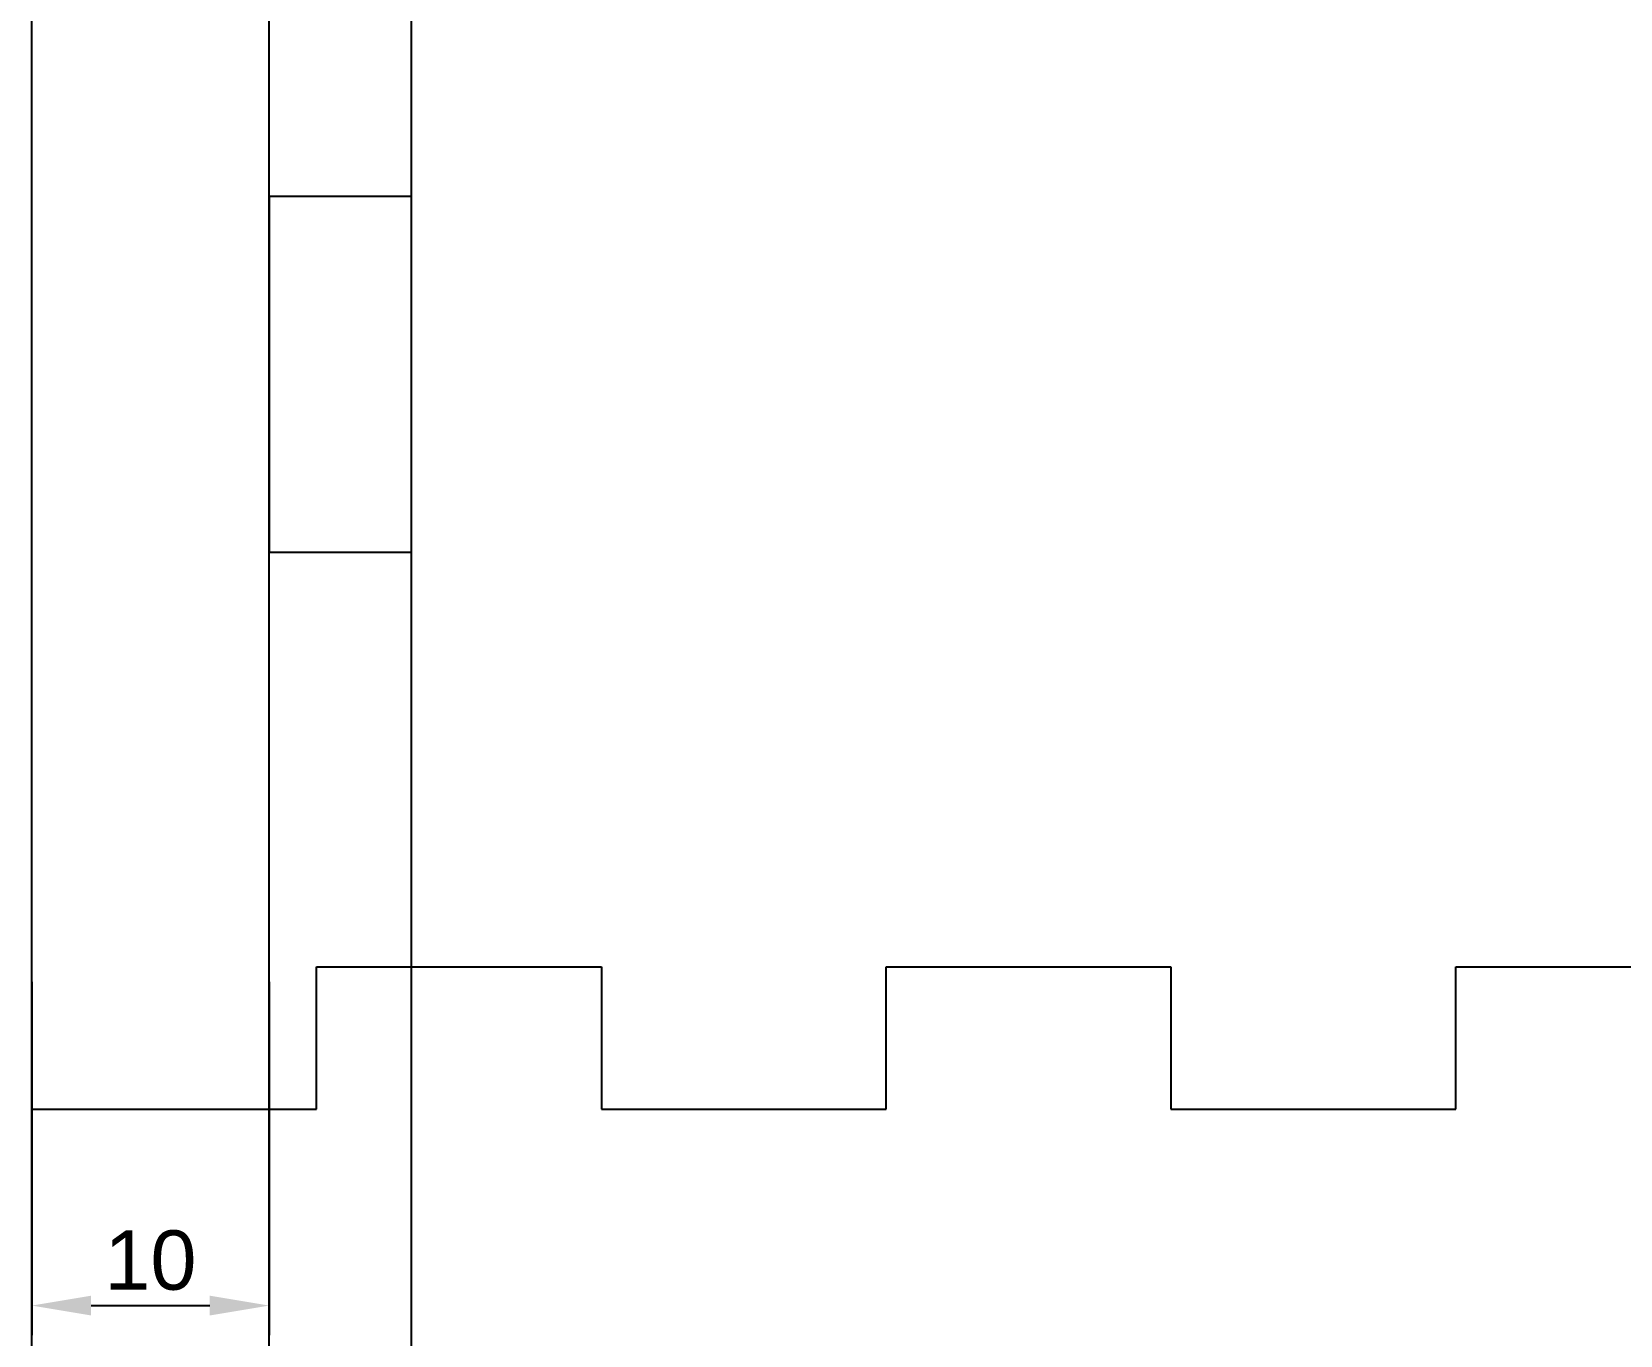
# Model space of a CAD drawing. Header units: millimetres. Extents: x -118 to 1034, y -150 to 646.
# Drawn here: x 435.5 to 502.4, y 219.8 to 274.8 of the extents above; entities that cross this region are included whole.
import ezdxf

# ---------------------------------------------------------------- set-up
doc = ezdxf.new("R2010")
doc.units = ezdxf.units.MM
doc.layers.add('Holes', color=1, linetype='Continuous', plot=False)
doc.layers.add('TabGuides', color=3, linetype='Continuous')
doc.styles.get("Standard").update_dxf_attribs({"font": 'arial.ttf'})
doc.dimstyles.new('ISO-25', dxfattribs={"dimtxt": 2.5, "dimasz": 2.5, "dimexe": 1.25, "dimexo": 0.625, "dimtad": 1, "dimdec": 3, "dimdsep": 46, "dimtxsty": 'Standard', "dimcen": 2.5, "dimadec": 0, "dimazin": 0, "dimtfac": 1, "dimtmove": 0, "dimatfit": 3, "dimfxl": 1, "dimarcsym": 0})

# ---------------------------------------------------------------- blocks, each defined once
blk = doc.blocks.new('*D240')
at = {"layer": 'Defpoints', "color": 0}
for p in [(435.507, 235.346), (445.507, 235.346), (445.507, 221.071)]:
    blk.add_point(p, dxfattribs=at)
at = {"layer": 'TabGuides', "color": 0, "lineweight": -2}
for p, q in [((435.507, 234.721), (435.507, 219.821)), ((445.507, 234.721), (445.507, 219.821)), ((438.007, 221.071), (443.007, 221.071))]:
    blk.add_line(p, q, dxfattribs=at)
at = {"layer": 'TabGuides', "color": 0}
for points in [[(438.007, 221.488), (438.007, 220.654), (435.507, 221.071)], [(443.007, 220.654), (443.007, 221.488), (445.507, 221.071)]]:
    blk.add_solid(points, dxfattribs=at)
at = {"layer": 'TabGuides', "color": 0, "insert": (440.507, 222.972), "char_height": 2.5, "attachment_point": 5}
blk.add_mtext('10', dxfattribs=at)
blk = doc.blocks.new('*D249')
at = {"layer": 'Defpoints', "color": 0}
for p in [(435.507, 235.346), (445.507, 235.346), (445.507, 221.071)]:
    blk.add_point(p, dxfattribs=at)
at = {"layer": 'TabGuides', "color": 0, "lineweight": -2}
for p, q in [((435.507, 234.721), (435.507, 219.821)), ((445.507, 234.721), (445.507, 219.821)), ((438.007, 221.071), (443.007, 221.071))]:
    blk.add_line(p, q, dxfattribs=at)
at = {"layer": 'TabGuides', "color": 0}
for points in [[(438.007, 221.488), (438.007, 220.654), (435.507, 221.071)], [(443.007, 220.654), (443.007, 221.488), (445.507, 221.071)]]:
    blk.add_solid(points, dxfattribs=at)
at = {"layer": 'TabGuides', "color": 0, "insert": (440.507, 222.972), "char_height": 2.5, "attachment_point": 5}
blk.add_mtext('10', dxfattribs=at)
blk = doc.blocks.new('*D255')
at = {"layer": 'Defpoints', "color": 0}
for p in [(435.507, 235.346), (445.507, 235.346), (445.507, 221.071)]:
    blk.add_point(p, dxfattribs=at)
at = {"layer": 'TabGuides', "color": 0, "lineweight": -2}
for p, q in [((435.507, 234.721), (435.507, 219.821)), ((445.507, 234.721), (445.507, 219.821)), ((438.007, 221.071), (443.007, 221.071))]:
    blk.add_line(p, q, dxfattribs=at)
at = {"layer": 'TabGuides', "color": 0}
for points in [[(438.007, 221.488), (438.007, 220.654), (435.507, 221.071)], [(443.007, 220.654), (443.007, 221.488), (445.507, 221.071)]]:
    blk.add_solid(points, dxfattribs=at)
at = {"layer": 'TabGuides', "color": 0, "insert": (440.507, 222.972), "char_height": 2.5, "attachment_point": 5}
blk.add_mtext('10', dxfattribs=at)
blk = doc.blocks.new('*D261')
at = {"layer": 'Defpoints', "color": 0}
for p in [(435.507, 235.346), (445.507, 235.346), (445.507, 221.071)]:
    blk.add_point(p, dxfattribs=at)
at = {"layer": 'TabGuides', "color": 0, "lineweight": -2}
for p, q in [((435.507, 234.721), (435.507, 219.821)), ((445.507, 234.721), (445.507, 219.821)), ((438.007, 221.071), (443.007, 221.071))]:
    blk.add_line(p, q, dxfattribs=at)
at = {"layer": 'TabGuides', "color": 0}
for points in [[(438.007, 221.488), (438.007, 220.654), (435.507, 221.071)], [(443.007, 220.654), (443.007, 221.488), (445.507, 221.071)]]:
    blk.add_solid(points, dxfattribs=at)
at = {"layer": 'TabGuides', "color": 0, "insert": (440.507, 222.972), "char_height": 2.5, "attachment_point": 5}
blk.add_mtext('10', dxfattribs=at)
blk = doc.blocks.new('*D267')
at = {"layer": 'Defpoints', "color": 0}
for p in [(435.507, 235.346), (445.507, 235.346), (445.507, 221.071)]:
    blk.add_point(p, dxfattribs=at)
at = {"layer": 'TabGuides', "color": 0, "lineweight": -2}
for p, q in [((435.507, 234.721), (435.507, 219.821)), ((445.507, 234.721), (445.507, 219.821)), ((438.007, 221.071), (443.007, 221.071))]:
    blk.add_line(p, q, dxfattribs=at)
at = {"layer": 'TabGuides', "color": 0}
for points in [[(438.007, 221.488), (438.007, 220.654), (435.507, 221.071)], [(443.007, 220.654), (443.007, 221.488), (445.507, 221.071)]]:
    blk.add_solid(points, dxfattribs=at)
at = {"layer": 'TabGuides', "color": 0, "insert": (440.507, 222.972), "char_height": 2.5, "attachment_point": 5}
blk.add_mtext('10', dxfattribs=at)
blk = doc.blocks.new('*D273')
at = {"layer": 'Defpoints', "color": 0}
for p in [(435.507, 235.346), (445.507, 235.346), (445.507, 221.071)]:
    blk.add_point(p, dxfattribs=at)
at = {"layer": 'TabGuides', "color": 0, "lineweight": -2}
for p, q in [((435.507, 234.721), (435.507, 219.821)), ((445.507, 234.721), (445.507, 219.821)), ((438.007, 221.071), (443.007, 221.071))]:
    blk.add_line(p, q, dxfattribs=at)
at = {"layer": 'TabGuides', "color": 0}
for points in [[(438.007, 221.488), (438.007, 220.654), (435.507, 221.071)], [(443.007, 220.654), (443.007, 221.488), (445.507, 221.071)]]:
    blk.add_solid(points, dxfattribs=at)
at = {"layer": 'TabGuides', "color": 0, "insert": (440.507, 222.972), "char_height": 2.5, "attachment_point": 5}
blk.add_mtext('10', dxfattribs=at)
blk = doc.blocks.new('*D279')
at = {"layer": 'Defpoints', "color": 0}
for p in [(435.507, 235.346), (445.507, 235.346), (445.507, 221.071)]:
    blk.add_point(p, dxfattribs=at)
at = {"layer": 'TabGuides', "color": 0, "lineweight": -2}
for p, q in [((435.507, 234.721), (435.507, 219.821)), ((445.507, 234.721), (445.507, 219.821)), ((438.007, 221.071), (443.007, 221.071))]:
    blk.add_line(p, q, dxfattribs=at)
at = {"layer": 'TabGuides', "color": 0}
for points in [[(438.007, 221.488), (438.007, 220.654), (435.507, 221.071)], [(443.007, 220.654), (443.007, 221.488), (445.507, 221.071)]]:
    blk.add_solid(points, dxfattribs=at)
at = {"layer": 'TabGuides', "color": 0, "insert": (440.507, 222.972), "char_height": 2.5, "attachment_point": 5}
blk.add_mtext('10', dxfattribs=at)
blk = doc.blocks.new('*D285')
at = {"layer": 'Defpoints', "color": 0}
for p in [(435.507, 235.346), (445.507, 235.346), (445.507, 221.071)]:
    blk.add_point(p, dxfattribs=at)
at = {"layer": 'TabGuides', "color": 0, "lineweight": -2}
for p, q in [((435.507, 234.721), (435.507, 219.821)), ((445.507, 234.721), (445.507, 219.821)), ((438.007, 221.071), (443.007, 221.071))]:
    blk.add_line(p, q, dxfattribs=at)
at = {"layer": 'TabGuides', "color": 0}
for points in [[(438.007, 221.488), (438.007, 220.654), (435.507, 221.071)], [(443.007, 220.654), (443.007, 221.488), (445.507, 221.071)]]:
    blk.add_solid(points, dxfattribs=at)
at = {"layer": 'TabGuides', "color": 0, "insert": (440.507, 222.972), "char_height": 2.5, "attachment_point": 5}
blk.add_mtext('10', dxfattribs=at)
blk = doc.blocks.new('*D291')
at = {"layer": 'Defpoints', "color": 0}
for p in [(435.507, 235.346), (445.507, 235.346), (445.507, 221.071)]:
    blk.add_point(p, dxfattribs=at)
at = {"layer": 'TabGuides', "color": 0, "lineweight": -2}
for p, q in [((435.507, 234.721), (435.507, 219.821)), ((445.507, 234.721), (445.507, 219.821)), ((438.007, 221.071), (443.007, 221.071))]:
    blk.add_line(p, q, dxfattribs=at)
at = {"layer": 'TabGuides', "color": 0}
for points in [[(438.007, 221.488), (438.007, 220.654), (435.507, 221.071)], [(443.007, 220.654), (443.007, 221.488), (445.507, 221.071)]]:
    blk.add_solid(points, dxfattribs=at)
at = {"layer": 'TabGuides', "color": 0, "insert": (440.507, 222.972), "char_height": 2.5, "attachment_point": 5}
blk.add_mtext('10', dxfattribs=at)
blk = doc.blocks.new('*D297')
at = {"layer": 'Defpoints', "color": 0}
for p in [(435.507, 235.346), (445.507, 235.346), (445.507, 221.071)]:
    blk.add_point(p, dxfattribs=at)
at = {"layer": 'TabGuides', "color": 0, "lineweight": -2}
for p, q in [((435.507, 234.721), (435.507, 219.821)), ((445.507, 234.721), (445.507, 219.821)), ((438.007, 221.071), (443.007, 221.071))]:
    blk.add_line(p, q, dxfattribs=at)
at = {"layer": 'TabGuides', "color": 0}
for points in [[(438.007, 221.488), (438.007, 220.654), (435.507, 221.071)], [(443.007, 220.654), (443.007, 221.488), (445.507, 221.071)]]:
    blk.add_solid(points, dxfattribs=at)
at = {"layer": 'TabGuides', "color": 0, "insert": (440.507, 222.972), "char_height": 2.5, "attachment_point": 5}
blk.add_mtext('10', dxfattribs=at)
blk = doc.blocks.new('*D303')
at = {"layer": 'Defpoints', "color": 0}
for p in [(435.507, 235.346), (445.507, 235.346), (445.507, 221.071)]:
    blk.add_point(p, dxfattribs=at)
at = {"layer": 'TabGuides', "color": 0, "lineweight": -2}
for p, q in [((435.507, 234.721), (435.507, 219.821)), ((445.507, 234.721), (445.507, 219.821)), ((438.007, 221.071), (443.007, 221.071))]:
    blk.add_line(p, q, dxfattribs=at)
at = {"layer": 'TabGuides', "color": 0}
for points in [[(438.007, 221.488), (438.007, 220.654), (435.507, 221.071)], [(443.007, 220.654), (443.007, 221.488), (445.507, 221.071)]]:
    blk.add_solid(points, dxfattribs=at)
at = {"layer": 'TabGuides', "color": 0, "insert": (440.507, 222.972), "char_height": 2.5, "attachment_point": 5}
blk.add_mtext('10', dxfattribs=at)
blk = doc.blocks.new('*D309')
at = {"layer": 'Defpoints', "color": 0}
for p in [(435.507, 235.346), (445.507, 235.346), (445.507, 221.071)]:
    blk.add_point(p, dxfattribs=at)
at = {"layer": 'TabGuides', "color": 0, "lineweight": -2}
for p, q in [((435.507, 234.721), (435.507, 219.821)), ((445.507, 234.721), (445.507, 219.821)), ((438.007, 221.071), (443.007, 221.071))]:
    blk.add_line(p, q, dxfattribs=at)
at = {"layer": 'TabGuides', "color": 0}
for points in [[(438.007, 221.488), (438.007, 220.654), (435.507, 221.071)], [(443.007, 220.654), (443.007, 221.488), (445.507, 221.071)]]:
    blk.add_solid(points, dxfattribs=at)
at = {"layer": 'TabGuides', "color": 0, "insert": (440.507, 222.972), "char_height": 2.5, "attachment_point": 5}
blk.add_mtext('10', dxfattribs=at)
blk = doc.blocks.new('*D315')
at = {"layer": 'Defpoints', "color": 0}
for p in [(435.507, 235.346), (445.507, 235.346), (445.507, 221.071)]:
    blk.add_point(p, dxfattribs=at)
at = {"layer": 'TabGuides', "color": 0, "lineweight": -2}
for p, q in [((435.507, 234.721), (435.507, 219.821)), ((445.507, 234.721), (445.507, 219.821)), ((438.007, 221.071), (443.007, 221.071))]:
    blk.add_line(p, q, dxfattribs=at)
at = {"layer": 'TabGuides', "color": 0}
for points in [[(438.007, 221.488), (438.007, 220.654), (435.507, 221.071)], [(443.007, 220.654), (443.007, 221.488), (445.507, 221.071)]]:
    blk.add_solid(points, dxfattribs=at)
at = {"layer": 'TabGuides', "color": 0, "insert": (440.507, 222.972), "char_height": 2.5, "attachment_point": 5}
blk.add_mtext('10', dxfattribs=at)
blk = doc.blocks.new('*D321')
at = {"layer": 'Defpoints', "color": 0}
for p in [(435.507, 235.346), (445.507, 235.346), (445.507, 221.071)]:
    blk.add_point(p, dxfattribs=at)
at = {"layer": 'TabGuides', "color": 0, "lineweight": -2}
for p, q in [((435.507, 234.721), (435.507, 219.821)), ((445.507, 234.721), (445.507, 219.821)), ((438.007, 221.071), (443.007, 221.071))]:
    blk.add_line(p, q, dxfattribs=at)
at = {"layer": 'TabGuides', "color": 0}
for points in [[(438.007, 221.488), (438.007, 220.654), (435.507, 221.071)], [(443.007, 220.654), (443.007, 221.488), (445.507, 221.071)]]:
    blk.add_solid(points, dxfattribs=at)
at = {"layer": 'TabGuides', "color": 0, "insert": (440.507, 222.972), "char_height": 2.5, "attachment_point": 5}
blk.add_mtext('10', dxfattribs=at)
blk = doc.blocks.new('*D327')
at = {"layer": 'Defpoints', "color": 0}
for p in [(435.507, 235.346), (445.507, 235.346), (445.507, 221.071)]:
    blk.add_point(p, dxfattribs=at)
at = {"layer": 'TabGuides', "color": 0, "lineweight": -2}
for p, q in [((435.507, 234.721), (435.507, 219.821)), ((445.507, 234.721), (445.507, 219.821)), ((438.007, 221.071), (443.007, 221.071))]:
    blk.add_line(p, q, dxfattribs=at)
at = {"layer": 'TabGuides', "color": 0}
for points in [[(438.007, 221.488), (438.007, 220.654), (435.507, 221.071)], [(443.007, 220.654), (443.007, 221.488), (445.507, 221.071)]]:
    blk.add_solid(points, dxfattribs=at)
at = {"layer": 'TabGuides', "color": 0, "insert": (440.507, 222.972), "char_height": 2.5, "attachment_point": 5}
blk.add_mtext('10', dxfattribs=at)
blk = doc.blocks.new('*D423')
at = {"layer": 'Defpoints', "color": 0}
for p in [(435.507, 235.346), (445.507, 235.346), (445.507, 221.071)]:
    blk.add_point(p, dxfattribs=at)
at = {"layer": 'TabGuides', "color": 0, "lineweight": -2}
for p, q in [((435.507, 234.721), (435.507, 219.821)), ((445.507, 234.721), (445.507, 219.821)), ((438.007, 221.071), (443.007, 221.071))]:
    blk.add_line(p, q, dxfattribs=at)
at = {"layer": 'TabGuides', "color": 0}
for points in [[(438.007, 221.488), (438.007, 220.654), (435.507, 221.071)], [(443.007, 220.654), (443.007, 221.488), (445.507, 221.071)]]:
    blk.add_solid(points, dxfattribs=at)
at = {"layer": 'TabGuides', "color": 0, "insert": (440.507, 222.972), "char_height": 2.5, "attachment_point": 5}
blk.add_mtext('10', dxfattribs=at)
blk = doc.blocks.new('*D429')
at = {"layer": 'Defpoints', "color": 0}
for p in [(435.507, 235.346), (445.507, 235.346), (445.507, 221.071)]:
    blk.add_point(p, dxfattribs=at)
at = {"layer": 'TabGuides', "color": 0, "lineweight": -2}
for p, q in [((435.507, 234.721), (435.507, 219.821)), ((445.507, 234.721), (445.507, 219.821)), ((438.007, 221.071), (443.007, 221.071))]:
    blk.add_line(p, q, dxfattribs=at)
at = {"layer": 'TabGuides', "color": 0}
for points in [[(438.007, 221.488), (438.007, 220.654), (435.507, 221.071)], [(443.007, 220.654), (443.007, 221.488), (445.507, 221.071)]]:
    blk.add_solid(points, dxfattribs=at)
at = {"layer": 'TabGuides', "color": 0, "insert": (440.507, 222.972), "char_height": 2.5, "attachment_point": 5}
blk.add_mtext('10', dxfattribs=at)
blk = doc.blocks.new('*D435')
at = {"layer": 'Defpoints', "color": 0}
for p in [(435.507, 235.346), (445.507, 235.346), (445.507, 221.071)]:
    blk.add_point(p, dxfattribs=at)
at = {"layer": 'TabGuides', "color": 0, "lineweight": -2}
for p, q in [((435.507, 234.721), (435.507, 219.821)), ((445.507, 234.721), (445.507, 219.821)), ((438.007, 221.071), (443.007, 221.071))]:
    blk.add_line(p, q, dxfattribs=at)
at = {"layer": 'TabGuides', "color": 0}
for points in [[(438.007, 221.488), (438.007, 220.654), (435.507, 221.071)], [(443.007, 220.654), (443.007, 221.488), (445.507, 221.071)]]:
    blk.add_solid(points, dxfattribs=at)
at = {"layer": 'TabGuides', "color": 0, "insert": (440.507, 222.972), "char_height": 2.5, "attachment_point": 5}
blk.add_mtext('10', dxfattribs=at)
blk = doc.blocks.new('*D441')
at = {"layer": 'Defpoints', "color": 0}
for p in [(435.507, 235.346), (445.507, 235.346), (445.507, 221.071)]:
    blk.add_point(p, dxfattribs=at)
at = {"layer": 'TabGuides', "color": 0, "lineweight": -2}
for p, q in [((435.507, 234.721), (435.507, 219.821)), ((445.507, 234.721), (445.507, 219.821)), ((438.007, 221.071), (443.007, 221.071))]:
    blk.add_line(p, q, dxfattribs=at)
at = {"layer": 'TabGuides', "color": 0}
for points in [[(438.007, 221.488), (438.007, 220.654), (435.507, 221.071)], [(443.007, 220.654), (443.007, 221.488), (445.507, 221.071)]]:
    blk.add_solid(points, dxfattribs=at)
at = {"layer": 'TabGuides', "color": 0, "insert": (440.507, 222.972), "char_height": 2.5, "attachment_point": 5}
blk.add_mtext('10', dxfattribs=at)
blk = doc.blocks.new('*D447')
at = {"layer": 'Defpoints', "color": 0}
for p in [(435.507, 235.346), (445.507, 235.346), (445.507, 221.071)]:
    blk.add_point(p, dxfattribs=at)
at = {"layer": 'TabGuides', "color": 0, "lineweight": -2}
for p, q in [((435.507, 234.721), (435.507, 219.821)), ((445.507, 234.721), (445.507, 219.821)), ((438.007, 221.071), (443.007, 221.071))]:
    blk.add_line(p, q, dxfattribs=at)
at = {"layer": 'TabGuides', "color": 0}
for points in [[(438.007, 221.488), (438.007, 220.654), (435.507, 221.071)], [(443.007, 220.654), (443.007, 221.488), (445.507, 221.071)]]:
    blk.add_solid(points, dxfattribs=at)
at = {"layer": 'TabGuides', "color": 0, "insert": (440.507, 222.972), "char_height": 2.5, "attachment_point": 5}
blk.add_mtext('10', dxfattribs=at)
blk = doc.blocks.new('*D453')
at = {"layer": 'Defpoints', "color": 0}
for p in [(435.507, 235.346), (445.507, 235.346), (445.507, 221.071)]:
    blk.add_point(p, dxfattribs=at)
at = {"layer": 'TabGuides', "color": 0, "lineweight": -2}
for p, q in [((435.507, 234.721), (435.507, 219.821)), ((445.507, 234.721), (445.507, 219.821)), ((438.007, 221.071), (443.007, 221.071))]:
    blk.add_line(p, q, dxfattribs=at)
at = {"layer": 'TabGuides', "color": 0}
for points in [[(438.007, 221.488), (438.007, 220.654), (435.507, 221.071)], [(443.007, 220.654), (443.007, 221.488), (445.507, 221.071)]]:
    blk.add_solid(points, dxfattribs=at)
at = {"layer": 'TabGuides', "color": 0, "insert": (440.507, 222.972), "char_height": 2.5, "attachment_point": 5}
blk.add_mtext('10', dxfattribs=at)
blk = doc.blocks.new('*D459')
at = {"layer": 'Defpoints', "color": 0}
for p in [(435.507, 235.346), (445.507, 235.346), (445.507, 221.071)]:
    blk.add_point(p, dxfattribs=at)
at = {"layer": 'TabGuides', "color": 0, "lineweight": -2}
for p, q in [((435.507, 234.721), (435.507, 219.821)), ((445.507, 234.721), (445.507, 219.821)), ((438.007, 221.071), (443.007, 221.071))]:
    blk.add_line(p, q, dxfattribs=at)
at = {"layer": 'TabGuides', "color": 0}
for points in [[(438.007, 221.488), (438.007, 220.654), (435.507, 221.071)], [(443.007, 220.654), (443.007, 221.488), (445.507, 221.071)]]:
    blk.add_solid(points, dxfattribs=at)
at = {"layer": 'TabGuides', "color": 0, "insert": (440.507, 222.972), "char_height": 2.5, "attachment_point": 5}
blk.add_mtext('10', dxfattribs=at)
blk = doc.blocks.new('*D465')
at = {"layer": 'Defpoints', "color": 0}
for p in [(435.507, 235.346), (445.507, 235.346), (445.507, 221.071)]:
    blk.add_point(p, dxfattribs=at)
at = {"layer": 'TabGuides', "color": 0, "lineweight": -2}
for p, q in [((435.507, 234.721), (435.507, 219.821)), ((445.507, 234.721), (445.507, 219.821)), ((438.007, 221.071), (443.007, 221.071))]:
    blk.add_line(p, q, dxfattribs=at)
at = {"layer": 'TabGuides', "color": 0}
for points in [[(438.007, 221.488), (438.007, 220.654), (435.507, 221.071)], [(443.007, 220.654), (443.007, 221.488), (445.507, 221.071)]]:
    blk.add_solid(points, dxfattribs=at)
at = {"layer": 'TabGuides', "color": 0, "insert": (440.507, 222.972), "char_height": 2.5, "attachment_point": 5}
blk.add_mtext('10', dxfattribs=at)
blk = doc.blocks.new('*D471')
at = {"layer": 'Defpoints', "color": 0}
for p in [(435.507, 235.346), (445.507, 235.346), (445.507, 221.071)]:
    blk.add_point(p, dxfattribs=at)
at = {"layer": 'TabGuides', "color": 0, "lineweight": -2}
for p, q in [((435.507, 234.721), (435.507, 219.821)), ((445.507, 234.721), (445.507, 219.821)), ((438.007, 221.071), (443.007, 221.071))]:
    blk.add_line(p, q, dxfattribs=at)
at = {"layer": 'TabGuides', "color": 0}
for points in [[(438.007, 221.488), (438.007, 220.654), (435.507, 221.071)], [(443.007, 220.654), (443.007, 221.488), (445.507, 221.071)]]:
    blk.add_solid(points, dxfattribs=at)
at = {"layer": 'TabGuides', "color": 0, "insert": (440.507, 222.972), "char_height": 2.5, "attachment_point": 5}
blk.add_mtext('10', dxfattribs=at)
blk = doc.blocks.new('*D477')
at = {"layer": 'Defpoints', "color": 0}
for p in [(435.507, 235.346), (445.507, 235.346), (445.507, 221.071)]:
    blk.add_point(p, dxfattribs=at)
at = {"layer": 'TabGuides', "color": 0, "lineweight": -2}
for p, q in [((435.507, 234.721), (435.507, 219.821)), ((445.507, 234.721), (445.507, 219.821)), ((438.007, 221.071), (443.007, 221.071))]:
    blk.add_line(p, q, dxfattribs=at)
at = {"layer": 'TabGuides', "color": 0}
for points in [[(438.007, 221.488), (438.007, 220.654), (435.507, 221.071)], [(443.007, 220.654), (443.007, 221.488), (445.507, 221.071)]]:
    blk.add_solid(points, dxfattribs=at)
at = {"layer": 'TabGuides', "color": 0, "insert": (440.507, 222.972), "char_height": 2.5, "attachment_point": 5}
blk.add_mtext('10', dxfattribs=at)
blk = doc.blocks.new('*D483')
at = {"layer": 'Defpoints', "color": 0}
for p in [(435.507, 235.346), (445.507, 235.346), (445.507, 221.071)]:
    blk.add_point(p, dxfattribs=at)
at = {"layer": 'TabGuides', "color": 0, "lineweight": -2}
for p, q in [((435.507, 234.721), (435.507, 219.821)), ((445.507, 234.721), (445.507, 219.821)), ((438.007, 221.071), (443.007, 221.071))]:
    blk.add_line(p, q, dxfattribs=at)
at = {"layer": 'TabGuides', "color": 0}
for points in [[(438.007, 221.488), (438.007, 220.654), (435.507, 221.071)], [(443.007, 220.654), (443.007, 221.488), (445.507, 221.071)]]:
    blk.add_solid(points, dxfattribs=at)
at = {"layer": 'TabGuides', "color": 0, "insert": (440.507, 222.972), "char_height": 2.5, "attachment_point": 5}
blk.add_mtext('10', dxfattribs=at)
blk = doc.blocks.new('*D489')
at = {"layer": 'Defpoints', "color": 0}
for p in [(435.507, 235.346), (445.507, 235.346), (445.507, 221.071)]:
    blk.add_point(p, dxfattribs=at)
at = {"layer": 'TabGuides', "color": 0, "lineweight": -2}
for p, q in [((435.507, 234.721), (435.507, 219.821)), ((445.507, 234.721), (445.507, 219.821)), ((438.007, 221.071), (443.007, 221.071))]:
    blk.add_line(p, q, dxfattribs=at)
at = {"layer": 'TabGuides', "color": 0}
for points in [[(438.007, 221.488), (438.007, 220.654), (435.507, 221.071)], [(443.007, 220.654), (443.007, 221.488), (445.507, 221.071)]]:
    blk.add_solid(points, dxfattribs=at)
at = {"layer": 'TabGuides', "color": 0, "insert": (440.507, 222.972), "char_height": 2.5, "attachment_point": 5}
blk.add_mtext('10', dxfattribs=at)
blk = doc.blocks.new('*D495')
at = {"layer": 'Defpoints', "color": 0}
for p in [(435.507, 235.346), (445.507, 235.346), (445.507, 221.071)]:
    blk.add_point(p, dxfattribs=at)
at = {"layer": 'TabGuides', "color": 0, "lineweight": -2}
for p, q in [((435.507, 234.721), (435.507, 219.821)), ((445.507, 234.721), (445.507, 219.821)), ((438.007, 221.071), (443.007, 221.071))]:
    blk.add_line(p, q, dxfattribs=at)
at = {"layer": 'TabGuides', "color": 0}
for points in [[(438.007, 221.488), (438.007, 220.654), (435.507, 221.071)], [(443.007, 220.654), (443.007, 221.488), (445.507, 221.071)]]:
    blk.add_solid(points, dxfattribs=at)
at = {"layer": 'TabGuides', "color": 0, "insert": (440.507, 222.972), "char_height": 2.5, "attachment_point": 5}
blk.add_mtext('10', dxfattribs=at)
blk = doc.blocks.new('*D501')
at = {"layer": 'Defpoints', "color": 0}
for p in [(435.507, 235.346), (445.507, 235.346), (445.507, 221.071)]:
    blk.add_point(p, dxfattribs=at)
at = {"layer": 'TabGuides', "color": 0, "lineweight": -2}
for p, q in [((435.507, 234.721), (435.507, 219.821)), ((445.507, 234.721), (445.507, 219.821)), ((438.007, 221.071), (443.007, 221.071))]:
    blk.add_line(p, q, dxfattribs=at)
at = {"layer": 'TabGuides', "color": 0}
for points in [[(438.007, 221.488), (438.007, 220.654), (435.507, 221.071)], [(443.007, 220.654), (443.007, 221.488), (445.507, 221.071)]]:
    blk.add_solid(points, dxfattribs=at)
at = {"layer": 'TabGuides', "color": 0, "insert": (440.507, 222.972), "char_height": 2.5, "attachment_point": 5}
blk.add_mtext('10', dxfattribs=at)
blk = doc.blocks.new('*D507')
at = {"layer": 'Defpoints', "color": 0}
for p in [(435.507, 235.346), (445.507, 235.346), (445.507, 221.071)]:
    blk.add_point(p, dxfattribs=at)
at = {"layer": 'TabGuides', "color": 0, "lineweight": -2}
for p, q in [((435.507, 234.721), (435.507, 219.821)), ((445.507, 234.721), (445.507, 219.821)), ((438.007, 221.071), (443.007, 221.071))]:
    blk.add_line(p, q, dxfattribs=at)
at = {"layer": 'TabGuides', "color": 0}
for points in [[(438.007, 221.488), (438.007, 220.654), (435.507, 221.071)], [(443.007, 220.654), (443.007, 221.488), (445.507, 221.071)]]:
    blk.add_solid(points, dxfattribs=at)
at = {"layer": 'TabGuides', "color": 0, "insert": (440.507, 222.972), "char_height": 2.5, "attachment_point": 5}
blk.add_mtext('10', dxfattribs=at)

msp = doc.modelspace()

# ---------------------------------------------------------------- linework, layer by layer
for p, q in [((435.5074, 229.3463), (435.5074, 348.0963)), ((435.5074, 229.3463), (435.5074, 348.0963)), ((435.5074, 229.3463), (435.5074, 348.0963)), ((435.5074, 229.3463), (435.5074, 348.0963)), ((435.5074, 229.3463), (435.5074, 348.0963)), ((435.5074, 229.3463), (435.5074, 348.0963)), ((435.5074, 229.3463), (435.5074, 348.0963)), ((435.5074, 229.3463), (435.5074, 348.0963)), ((435.5074, 229.3463), (435.5074, 348.0963)), ((435.5074, 229.3463), (435.5074, 348.0963)), ((435.5074, 229.3463), (435.5074, 348.0963)), ((435.5074, 229.3463), (435.5074, 348.0963)), ((435.5074, 229.3463), (435.5074, 348.0963)), ((435.5074, 229.3463), (435.5074, 348.0963)), ((435.5074, 229.3463), (435.5074, 348.0963)), ((435.5074, 229.3463), (435.5074, 348.0963)), ((435.5074, 229.3463), (435.5074, 348.0963)), ((435.5074, 229.3463), (435.5074, 348.0963)), ((435.5074, 229.3463), (435.5074, 348.0963)), ((435.5074, 229.3463), (435.5074, 348.0963)), ((435.5074, 229.3463), (435.5074, 348.0963)), ((435.5074, 229.3463), (435.5074, 348.0963)), ((435.5074, 229.3463), (435.5074, 348.0963)), ((435.5074, 229.3463), (435.5074, 348.0963)), ((435.5074, 229.3463), (435.5074, 348.0963)), ((435.5074, 229.3463), (435.5074, 348.0963)), ((435.5074, 229.3463), (435.5074, 348.0963)), ((435.5074, 229.3463), (435.5074, 348.0963)), ((435.5074, 229.3463), (435.5074, 348.0963)), ((435.5074, 229.3463), (435.5074, 348.0963)), ((447.5074, 229.3463), (447.5074, 235.3463)), ((447.5074, 235.3463), (459.5074, 235.3463)), ((447.5074, 229.3463), (447.5074, 235.3463)), ((447.5074, 235.3463), (459.5074, 235.3463)), ((447.5074, 229.3463), (447.5074, 235.3463)), ((447.5074, 235.3463), (459.5074, 235.3463)), ((447.5074, 229.3463), (447.5074, 235.3463)), ((447.5074, 235.3463), (459.5074, 235.3463)), ((447.5074, 229.3463), (447.5074, 235.3463)), ((447.5074, 235.3463), (459.5074, 235.3463)), ((447.5074, 229.3463), (447.5074, 235.3463)), ((447.5074, 235.3463), (459.5074, 235.3463)), ((447.5074, 229.3463), (447.5074, 235.3463)), ((447.5074, 235.3463), (459.5074, 235.3463)), ((447.5074, 229.3463), (447.5074, 235.3463)), ((447.5074, 235.3463), (459.5074, 235.3463)), ((447.5074, 229.3463), (447.5074, 235.3463)), ((447.5074, 235.3463), (459.5074, 235.3463)), ((447.5074, 229.3463), (447.5074, 235.3463)), ((447.5074, 235.3463), (459.5074, 235.3463)), ((447.5074, 229.3463), (447.5074, 235.3463)), ((447.5074, 235.3463), (459.5074, 235.3463)), ((447.5074, 229.3463), (447.5074, 235.3463)), ((447.5074, 235.3463), (459.5074, 235.3463)), ((447.5074, 229.3463), (447.5074, 235.3463)), ((447.5074, 235.3463), (459.5074, 235.3463)), ((447.5074, 229.3463), (447.5074, 235.3463)), ((447.5074, 235.3463), (459.5074, 235.3463)), ((447.5074, 229.3463), (447.5074, 235.3463)), ((447.5074, 235.3463), (459.5074, 235.3463)), ((447.5074, 229.3463), (447.5074, 235.3463)), ((447.5074, 235.3463), (459.5074, 235.3463)), ((447.5074, 229.3463), (447.5074, 235.3463)), ((447.5074, 235.3463), (459.5074, 235.3463)), ((447.5074, 229.3463), (447.5074, 235.3463)), ((447.5074, 235.3463), (459.5074, 235.3463)), ((447.5074, 229.3463), (447.5074, 235.3463)), ((447.5074, 235.3463), (459.5074, 235.3463)), ((447.5074, 229.3463), (447.5074, 235.3463)), ((447.5074, 235.3463), (459.5074, 235.3463)), ((447.5074, 229.3463), (447.5074, 235.3463)), ((447.5074, 235.3463), (459.5074, 235.3463)), ((447.5074, 229.3463), (447.5074, 235.3463)), ((447.5074, 235.3463), (459.5074, 235.3463)), ((447.5074, 229.3463), (447.5074, 235.3463)), ((447.5074, 235.3463), (459.5074, 235.3463)), ((447.5074, 229.3463), (447.5074, 235.3463)), ((447.5074, 235.3463), (459.5074, 235.3463)), ((447.5074, 229.3463), (447.5074, 235.3463)), ((447.5074, 235.3463), (459.5074, 235.3463)), ((447.5074, 229.3463), (447.5074, 235.3463)), ((447.5074, 235.3463), (459.5074, 235.3463)), ((447.5074, 229.3463), (447.5074, 235.3463)), ((447.5074, 235.3463), (459.5074, 235.3463)), ((447.5074, 229.3463), (447.5074, 235.3463)), ((447.5074, 235.3463), (459.5074, 235.3463)), ((447.5074, 229.3463), (447.5074, 235.3463)), ((447.5074, 235.3463), (459.5074, 235.3463)), ((447.5074, 229.3463), (447.5074, 235.3463)), ((447.5074, 235.3463), (459.5074, 235.3463)), ((459.5074, 235.3463), (459.5074, 229.3463)), ((459.5074, 235.3463), (459.5074, 229.3463)), ((459.5074, 235.3463), (459.5074, 229.3463)), ((459.5074, 235.3463), (459.5074, 229.3463)), ((459.5074, 235.3463), (459.5074, 229.3463)), ((459.5074, 235.3463), (459.5074, 229.3463)), ((459.5074, 235.3463), (459.5074, 229.3463)), ((459.5074, 235.3463), (459.5074, 229.3463)), ((459.5074, 235.3463), (459.5074, 229.3463)), ((459.5074, 235.3463), (459.5074, 229.3463)), ((459.5074, 235.3463), (459.5074, 229.3463)), ((459.5074, 235.3463), (459.5074, 229.3463)), ((459.5074, 235.3463), (459.5074, 229.3463)), ((459.5074, 235.3463), (459.5074, 229.3463)), ((459.5074, 235.3463), (459.5074, 229.3463)), ((459.5074, 235.3463), (459.5074, 229.3463)), ((459.5074, 235.3463), (459.5074, 229.3463)), ((459.5074, 235.3463), (459.5074, 229.3463)), ((459.5074, 235.3463), (459.5074, 229.3463)), ((459.5074, 235.3463), (459.5074, 229.3463)), ((459.5074, 235.3463), (459.5074, 229.3463)), ((459.5074, 235.3463), (459.5074, 229.3463)), ((459.5074, 235.3463), (459.5074, 229.3463)), ((459.5074, 235.3463), (459.5074, 229.3463)), ((459.5074, 235.3463), (459.5074, 229.3463)), ((459.5074, 235.3463), (459.5074, 229.3463)), ((459.5074, 235.3463), (459.5074, 229.3463)), ((459.5074, 235.3463), (459.5074, 229.3463)), ((459.5074, 235.3463), (459.5074, 229.3463)), ((459.5074, 235.3463), (459.5074, 229.3463)), ((471.5074, 229.3463), (471.5074, 235.3463)), ((471.5074, 235.3463), (483.5074, 235.3463)), ((471.5074, 229.3463), (471.5074, 235.3463)), ((471.5074, 235.3463), (483.5074, 235.3463)), ((471.5074, 229.3463), (471.5074, 235.3463)), ((471.5074, 235.3463), (483.5074, 235.3463)), ((471.5074, 229.3463), (471.5074, 235.3463)), ((471.5074, 235.3463), (483.5074, 235.3463)), ((471.5074, 229.3463), (471.5074, 235.3463)), ((471.5074, 235.3463), (483.5074, 235.3463)), ((471.5074, 229.3463), (471.5074, 235.3463)), ((471.5074, 235.3463), (483.5074, 235.3463)), ((471.5074, 229.3463), (471.5074, 235.3463)), ((471.5074, 235.3463), (483.5074, 235.3463)), ((471.5074, 229.3463), (471.5074, 235.3463)), ((471.5074, 235.3463), (483.5074, 235.3463)), ((471.5074, 229.3463), (471.5074, 235.3463)), ((471.5074, 235.3463), (483.5074, 235.3463)), ((471.5074, 229.3463), (471.5074, 235.3463)), ((471.5074, 235.3463), (483.5074, 235.3463)), ((471.5074, 229.3463), (471.5074, 235.3463)), ((471.5074, 235.3463), (483.5074, 235.3463)), ((471.5074, 229.3463), (471.5074, 235.3463)), ((471.5074, 235.3463), (483.5074, 235.3463)), ((471.5074, 229.3463), (471.5074, 235.3463)), ((471.5074, 235.3463), (483.5074, 235.3463)), ((471.5074, 229.3463), (471.5074, 235.3463)), ((471.5074, 235.3463), (483.5074, 235.3463)), ((471.5074, 229.3463), (471.5074, 235.3463)), ((471.5074, 235.3463), (483.5074, 235.3463)), ((471.5074, 229.3463), (471.5074, 235.3463)), ((471.5074, 235.3463), (483.5074, 235.3463)), ((471.5074, 229.3463), (471.5074, 235.3463)), ((471.5074, 235.3463), (483.5074, 235.3463)), ((471.5074, 229.3463), (471.5074, 235.3463)), ((471.5074, 235.3463), (483.5074, 235.3463)), ((471.5074, 229.3463), (471.5074, 235.3463)), ((471.5074, 235.3463), (483.5074, 235.3463)), ((471.5074, 229.3463), (471.5074, 235.3463)), ((471.5074, 235.3463), (483.5074, 235.3463)), ((471.5074, 229.3463), (471.5074, 235.3463)), ((471.5074, 235.3463), (483.5074, 235.3463)), ((471.5074, 229.3463), (471.5074, 235.3463)), ((471.5074, 235.3463), (483.5074, 235.3463)), ((471.5074, 229.3463), (471.5074, 235.3463)), ((471.5074, 235.3463), (483.5074, 235.3463)), ((471.5074, 229.3463), (471.5074, 235.3463)), ((471.5074, 235.3463), (483.5074, 235.3463)), ((471.5074, 229.3463), (471.5074, 235.3463)), ((471.5074, 235.3463), (483.5074, 235.3463)), ((471.5074, 229.3463), (471.5074, 235.3463)), ((471.5074, 235.3463), (483.5074, 235.3463)), ((471.5074, 229.3463), (471.5074, 235.3463)), ((471.5074, 235.3463), (483.5074, 235.3463)), ((471.5074, 229.3463), (471.5074, 235.3463)), ((471.5074, 235.3463), (483.5074, 235.3463)), ((471.5074, 229.3463), (471.5074, 235.3463)), ((471.5074, 235.3463), (483.5074, 235.3463)), ((471.5074, 229.3463), (471.5074, 235.3463)), ((471.5074, 235.3463), (483.5074, 235.3463)), ((483.5074, 235.3463), (483.5074, 229.3463)), ((483.5074, 235.3463), (483.5074, 229.3463)), ((483.5074, 235.3463), (483.5074, 229.3463)), ((483.5074, 235.3463), (483.5074, 229.3463)), ((483.5074, 235.3463), (483.5074, 229.3463)), ((483.5074, 235.3463), (483.5074, 229.3463)), ((483.5074, 235.3463), (483.5074, 229.3463)), ((483.5074, 235.3463), (483.5074, 229.3463)), ((483.5074, 235.3463), (483.5074, 229.3463)), ((483.5074, 235.3463), (483.5074, 229.3463)), ((483.5074, 235.3463), (483.5074, 229.3463)), ((483.5074, 235.3463), (483.5074, 229.3463)), ((483.5074, 235.3463), (483.5074, 229.3463)), ((483.5074, 235.3463), (483.5074, 229.3463)), ((483.5074, 235.3463), (483.5074, 229.3463)), ((483.5074, 235.3463), (483.5074, 229.3463)), ((483.5074, 235.3463), (483.5074, 229.3463)), ((483.5074, 235.3463), (483.5074, 229.3463)), ((483.5074, 235.3463), (483.5074, 229.3463)), ((483.5074, 235.3463), (483.5074, 229.3463)), ((483.5074, 235.3463), (483.5074, 229.3463)), ((483.5074, 235.3463), (483.5074, 229.3463)), ((483.5074, 235.3463), (483.5074, 229.3463)), ((483.5074, 235.3463), (483.5074, 229.3463)), ((483.5074, 235.3463), (483.5074, 229.3463)), ((483.5074, 235.3463), (483.5074, 229.3463)), ((483.5074, 235.3463), (483.5074, 229.3463)), ((483.5074, 235.3463), (483.5074, 229.3463)), ((483.5074, 235.3463), (483.5074, 229.3463)), ((483.5074, 235.3463), (483.5074, 229.3463)), ((495.5074, 229.3463), (495.5074, 235.3463)), ((495.5074, 235.3463), (507.5074, 235.3463)), ((495.5074, 229.3463), (495.5074, 235.3463)), ((495.5074, 235.3463), (507.5074, 235.3463)), ((495.5074, 229.3463), (495.5074, 235.3463)), ((495.5074, 235.3463), (507.5074, 235.3463)), ((495.5074, 229.3463), (495.5074, 235.3463)), ((495.5074, 235.3463), (507.5074, 235.3463)), ((495.5074, 229.3463), (495.5074, 235.3463)), ((495.5074, 235.3463), (507.5074, 235.3463)), ((495.5074, 229.3463), (495.5074, 235.3463)), ((495.5074, 235.3463), (507.5074, 235.3463)), ((495.5074, 229.3463), (495.5074, 235.3463)), ((495.5074, 235.3463), (507.5074, 235.3463)), ((495.5074, 229.3463), (495.5074, 235.3463)), ((495.5074, 235.3463), (507.5074, 235.3463)), ((495.5074, 229.3463), (495.5074, 235.3463)), ((495.5074, 235.3463), (507.5074, 235.3463)), ((495.5074, 229.3463), (495.5074, 235.3463)), ((495.5074, 235.3463), (507.5074, 235.3463)), ((495.5074, 229.3463), (495.5074, 235.3463)), ((495.5074, 235.3463), (507.5074, 235.3463)), ((495.5074, 229.3463), (495.5074, 235.3463)), ((495.5074, 235.3463), (507.5074, 235.3463)), ((495.5074, 229.3463), (495.5074, 235.3463)), ((495.5074, 235.3463), (507.5074, 235.3463)), ((495.5074, 229.3463), (495.5074, 235.3463)), ((495.5074, 235.3463), (507.5074, 235.3463)), ((495.5074, 229.3463), (495.5074, 235.3463)), ((495.5074, 235.3463), (507.5074, 235.3463)), ((495.5074, 229.3463), (495.5074, 235.3463)), ((495.5074, 235.3463), (507.5074, 235.3463)), ((495.5074, 229.3463), (495.5074, 235.3463)), ((495.5074, 235.3463), (507.5074, 235.3463)), ((495.5074, 229.3463), (495.5074, 235.3463)), ((495.5074, 235.3463), (507.5074, 235.3463)), ((495.5074, 229.3463), (495.5074, 235.3463)), ((495.5074, 235.3463), (507.5074, 235.3463)), ((495.5074, 229.3463), (495.5074, 235.3463)), ((495.5074, 235.3463), (507.5074, 235.3463)), ((495.5074, 229.3463), (495.5074, 235.3463)), ((495.5074, 235.3463), (507.5074, 235.3463)), ((495.5074, 229.3463), (495.5074, 235.3463)), ((495.5074, 235.3463), (507.5074, 235.3463)), ((495.5074, 229.3463), (495.5074, 235.3463)), ((495.5074, 235.3463), (507.5074, 235.3463)), ((495.5074, 229.3463), (495.5074, 235.3463)), ((495.5074, 235.3463), (507.5074, 235.3463)), ((495.5074, 229.3463), (495.5074, 235.3463)), ((495.5074, 235.3463), (507.5074, 235.3463)), ((495.5074, 229.3463), (495.5074, 235.3463)), ((495.5074, 235.3463), (507.5074, 235.3463)), ((495.5074, 229.3463), (495.5074, 235.3463)), ((495.5074, 235.3463), (507.5074, 235.3463)), ((495.5074, 229.3463), (495.5074, 235.3463)), ((495.5074, 235.3463), (507.5074, 235.3463)), ((495.5074, 229.3463), (495.5074, 235.3463)), ((495.5074, 235.3463), (507.5074, 235.3463)), ((495.5074, 229.3463), (495.5074, 235.3463)), ((495.5074, 235.3463), (507.5074, 235.3463)), ((435.5074, 229.3463), (447.5074, 229.3463)), ((435.5074, 229.3463), (447.5074, 229.3463)), ((435.5074, 229.3463), (447.5074, 229.3463)), ((435.5074, 229.3463), (447.5074, 229.3463)), ((435.5074, 229.3463), (447.5074, 229.3463)), ((435.5074, 229.3463), (447.5074, 229.3463)), ((435.5074, 229.3463), (447.5074, 229.3463)), ((435.5074, 229.3463), (447.5074, 229.3463)), ((435.5074, 229.3463), (447.5074, 229.3463)), ((435.5074, 229.3463), (447.5074, 229.3463)), ((435.5074, 229.3463), (447.5074, 229.3463)), ((435.5074, 229.3463), (447.5074, 229.3463)), ((435.5074, 229.3463), (447.5074, 229.3463)), ((435.5074, 229.3463), (447.5074, 229.3463)), ((435.5074, 229.3463), (447.5074, 229.3463)), ((435.5074, 229.3463), (447.5074, 229.3463)), ((435.5074, 229.3463), (447.5074, 229.3463)), ((435.5074, 229.3463), (447.5074, 229.3463)), ((435.5074, 229.3463), (447.5074, 229.3463)), ((435.5074, 229.3463), (447.5074, 229.3463)), ((435.5074, 229.3463), (447.5074, 229.3463)), ((435.5074, 229.3463), (447.5074, 229.3463)), ((435.5074, 229.3463), (447.5074, 229.3463)), ((435.5074, 229.3463), (447.5074, 229.3463)), ((435.5074, 229.3463), (447.5074, 229.3463)), ((435.5074, 229.3463), (447.5074, 229.3463)), ((435.5074, 229.3463), (447.5074, 229.3463)), ((435.5074, 229.3463), (447.5074, 229.3463)), ((435.5074, 229.3463), (447.5074, 229.3463)), ((435.5074, 229.3463), (447.5074, 229.3463)), ((459.5074, 229.3463), (471.5074, 229.3463)), ((459.5074, 229.3463), (471.5074, 229.3463)), ((459.5074, 229.3463), (471.5074, 229.3463)), ((459.5074, 229.3463), (471.5074, 229.3463)), ((459.5074, 229.3463), (471.5074, 229.3463)), ((459.5074, 229.3463), (471.5074, 229.3463)), ((459.5074, 229.3463), (471.5074, 229.3463)), ((459.5074, 229.3463), (471.5074, 229.3463)), ((459.5074, 229.3463), (471.5074, 229.3463)), ((459.5074, 229.3463), (471.5074, 229.3463)), ((459.5074, 229.3463), (471.5074, 229.3463)), ((459.5074, 229.3463), (471.5074, 229.3463)), ((459.5074, 229.3463), (471.5074, 229.3463)), ((459.5074, 229.3463), (471.5074, 229.3463)), ((459.5074, 229.3463), (471.5074, 229.3463)), ((459.5074, 229.3463), (471.5074, 229.3463)), ((459.5074, 229.3463), (471.5074, 229.3463)), ((459.5074, 229.3463), (471.5074, 229.3463)), ((459.5074, 229.3463), (471.5074, 229.3463)), ((459.5074, 229.3463), (471.5074, 229.3463)), ((459.5074, 229.3463), (471.5074, 229.3463)), ((459.5074, 229.3463), (471.5074, 229.3463)), ((459.5074, 229.3463), (471.5074, 229.3463)), ((459.5074, 229.3463), (471.5074, 229.3463)), ((459.5074, 229.3463), (471.5074, 229.3463)), ((459.5074, 229.3463), (471.5074, 229.3463)), ((459.5074, 229.3463), (471.5074, 229.3463)), ((459.5074, 229.3463), (471.5074, 229.3463)), ((459.5074, 229.3463), (471.5074, 229.3463)), ((459.5074, 229.3463), (471.5074, 229.3463)), ((483.5074, 229.3463), (495.5074, 229.3463)), ((483.5074, 229.3463), (495.5074, 229.3463)), ((483.5074, 229.3463), (495.5074, 229.3463)), ((483.5074, 229.3463), (495.5074, 229.3463)), ((483.5074, 229.3463), (495.5074, 229.3463)), ((483.5074, 229.3463), (495.5074, 229.3463)), ((483.5074, 229.3463), (495.5074, 229.3463)), ((483.5074, 229.3463), (495.5074, 229.3463)), ((483.5074, 229.3463), (495.5074, 229.3463)), ((483.5074, 229.3463), (495.5074, 229.3463)), ((483.5074, 229.3463), (495.5074, 229.3463)), ((483.5074, 229.3463), (495.5074, 229.3463)), ((483.5074, 229.3463), (495.5074, 229.3463)), ((483.5074, 229.3463), (495.5074, 229.3463)), ((483.5074, 229.3463), (495.5074, 229.3463)), ((483.5074, 229.3463), (495.5074, 229.3463)), ((483.5074, 229.3463), (495.5074, 229.3463)), ((483.5074, 229.3463), (495.5074, 229.3463)), ((483.5074, 229.3463), (495.5074, 229.3463)), ((483.5074, 229.3463), (495.5074, 229.3463)), ((483.5074, 229.3463), (495.5074, 229.3463)), ((483.5074, 229.3463), (495.5074, 229.3463)), ((483.5074, 229.3463), (495.5074, 229.3463)), ((483.5074, 229.3463), (495.5074, 229.3463)), ((483.5074, 229.3463), (495.5074, 229.3463)), ((483.5074, 229.3463), (495.5074, 229.3463)), ((483.5074, 229.3463), (495.5074, 229.3463)), ((483.5074, 229.3463), (495.5074, 229.3463)), ((483.5074, 229.3463), (495.5074, 229.3463)), ((483.5074, 229.3463), (495.5074, 229.3463))]:
    msp.add_line(p, q)
at = {"layer": 'Holes'}
for p, q in [((451.5074, 267.8223), (445.5074, 267.8223)), ((445.5074, 267.8223), (445.5074, 252.8223)), ((451.5074, 267.8223), (445.5074, 267.8223)), ((445.5074, 267.8223), (445.5074, 252.8223)), ((451.5074, 267.8223), (445.5074, 267.8223)), ((445.5074, 267.8223), (445.5074, 252.8223)), ((451.5074, 267.8223), (445.5074, 267.8223)), ((445.5074, 267.8223), (445.5074, 252.8223)), ((451.5074, 267.8223), (445.5074, 267.8223)), ((445.5074, 267.8223), (445.5074, 252.8223)), ((451.5074, 267.8223), (445.5074, 267.8223)), ((445.5074, 267.8223), (445.5074, 252.8223)), ((451.5074, 267.8223), (445.5074, 267.8223)), ((445.5074, 267.8223), (445.5074, 252.8223)), ((451.5074, 267.8223), (445.5074, 267.8223)), ((445.5074, 267.8223), (445.5074, 252.8223)), ((451.5074, 267.8223), (445.5074, 267.8223)), ((445.5074, 267.8223), (445.5074, 252.8223)), ((451.5074, 267.8223), (445.5074, 267.8223)), ((445.5074, 267.8223), (445.5074, 252.8223)), ((451.5074, 267.8223), (445.5074, 267.8223)), ((445.5074, 267.8223), (445.5074, 252.8223)), ((451.5074, 267.8223), (445.5074, 267.8223)), ((445.5074, 267.8223), (445.5074, 252.8223)), ((451.5074, 267.8223), (445.5074, 267.8223)), ((445.5074, 267.8223), (445.5074, 252.8223)), ((451.5074, 267.8223), (445.5074, 267.8223)), ((445.5074, 267.8223), (445.5074, 252.8223)), ((451.5074, 267.8223), (445.5074, 267.8223)), ((445.5074, 267.8223), (445.5074, 252.8223)), ((451.5074, 267.8223), (445.5074, 267.8223)), ((445.5074, 267.8223), (445.5074, 252.8223)), ((451.5074, 267.8223), (445.5074, 267.8223)), ((445.5074, 267.8223), (445.5074, 252.8223)), ((451.5074, 267.8223), (445.5074, 267.8223)), ((445.5074, 267.8223), (445.5074, 252.8223)), ((451.5074, 267.8223), (445.5074, 267.8223)), ((445.5074, 267.8223), (445.5074, 252.8223)), ((451.5074, 267.8223), (445.5074, 267.8223)), ((445.5074, 267.8223), (445.5074, 252.8223)), ((451.5074, 267.8223), (445.5074, 267.8223)), ((445.5074, 267.8223), (445.5074, 252.8223)), ((451.5074, 267.8223), (445.5074, 267.8223)), ((445.5074, 267.8223), (445.5074, 252.8223)), ((451.5074, 267.8223), (445.5074, 267.8223)), ((445.5074, 267.8223), (445.5074, 252.8223)), ((451.5074, 267.8223), (445.5074, 267.8223)), ((445.5074, 267.8223), (445.5074, 252.8223)), ((451.5074, 267.8223), (445.5074, 267.8223)), ((445.5074, 267.8223), (445.5074, 252.8223)), ((451.5074, 267.8223), (445.5074, 267.8223)), ((445.5074, 267.8223), (445.5074, 252.8223)), ((451.5074, 267.8223), (445.5074, 267.8223)), ((445.5074, 267.8223), (445.5074, 252.8223)), ((451.5074, 267.8223), (445.5074, 267.8223)), ((445.5074, 267.8223), (445.5074, 252.8223)), ((451.5074, 267.8223), (445.5074, 267.8223)), ((445.5074, 267.8223), (445.5074, 252.8223)), ((451.5074, 267.8223), (445.5074, 267.8223)), ((445.5074, 267.8223), (445.5074, 252.8223)), ((451.5074, 252.8223), (451.5074, 267.8223)), ((451.5074, 252.8223), (451.5074, 267.8223)), ((451.5074, 252.8223), (451.5074, 267.8223)), ((451.5074, 252.8223), (451.5074, 267.8223)), ((451.5074, 252.8223), (451.5074, 267.8223)), ((451.5074, 252.8223), (451.5074, 267.8223)), ((451.5074, 252.8223), (451.5074, 267.8223)), ((451.5074, 252.8223), (451.5074, 267.8223)), ((451.5074, 252.8223), (451.5074, 267.8223)), ((451.5074, 252.8223), (451.5074, 267.8223)), ((451.5074, 252.8223), (451.5074, 267.8223)), ((451.5074, 252.8223), (451.5074, 267.8223)), ((451.5074, 252.8223), (451.5074, 267.8223)), ((451.5074, 252.8223), (451.5074, 267.8223)), ((451.5074, 252.8223), (451.5074, 267.8223)), ((451.5074, 252.8223), (451.5074, 267.8223)), ((451.5074, 252.8223), (451.5074, 267.8223)), ((451.5074, 252.8223), (451.5074, 267.8223)), ((451.5074, 252.8223), (451.5074, 267.8223)), ((451.5074, 252.8223), (451.5074, 267.8223)), ((451.5074, 252.8223), (451.5074, 267.8223)), ((451.5074, 252.8223), (451.5074, 267.8223)), ((451.5074, 252.8223), (451.5074, 267.8223)), ((451.5074, 252.8223), (451.5074, 267.8223)), ((451.5074, 252.8223), (451.5074, 267.8223)), ((451.5074, 252.8223), (451.5074, 267.8223)), ((451.5074, 252.8223), (451.5074, 267.8223)), ((451.5074, 252.8223), (451.5074, 267.8223)), ((451.5074, 252.8223), (451.5074, 267.8223)), ((451.5074, 252.8223), (451.5074, 267.8223)), ((445.5074, 252.8223), (451.5074, 252.8223)), ((445.5074, 252.8223), (451.5074, 252.8223)), ((445.5074, 252.8223), (451.5074, 252.8223)), ((445.5074, 252.8223), (451.5074, 252.8223)), ((445.5074, 252.8223), (451.5074, 252.8223)), ((445.5074, 252.8223), (451.5074, 252.8223)), ((445.5074, 252.8223), (451.5074, 252.8223)), ((445.5074, 252.8223), (451.5074, 252.8223)), ((445.5074, 252.8223), (451.5074, 252.8223)), ((445.5074, 252.8223), (451.5074, 252.8223)), ((445.5074, 252.8223), (451.5074, 252.8223)), ((445.5074, 252.8223), (451.5074, 252.8223)), ((445.5074, 252.8223), (451.5074, 252.8223)), ((445.5074, 252.8223), (451.5074, 252.8223)), ((445.5074, 252.8223), (451.5074, 252.8223)), ((445.5074, 252.8223), (451.5074, 252.8223)), ((445.5074, 252.8223), (451.5074, 252.8223)), ((445.5074, 252.8223), (451.5074, 252.8223)), ((445.5074, 252.8223), (451.5074, 252.8223)), ((445.5074, 252.8223), (451.5074, 252.8223)), ((445.5074, 252.8223), (451.5074, 252.8223)), ((445.5074, 252.8223), (451.5074, 252.8223)), ((445.5074, 252.8223), (451.5074, 252.8223)), ((445.5074, 252.8223), (451.5074, 252.8223)), ((445.5074, 252.8223), (451.5074, 252.8223)), ((445.5074, 252.8223), (451.5074, 252.8223)), ((445.5074, 252.8223), (451.5074, 252.8223)), ((445.5074, 252.8223), (451.5074, 252.8223)), ((445.5074, 252.8223), (451.5074, 252.8223)), ((445.5074, 252.8223), (451.5074, 252.8223))]:
    msp.add_line(p, q, dxfattribs=at)
at = {"layer": 'TabGuides'}
for p in [(435.5074, 166.7347), (445.5074, 122.3697), (451.5074, 122.3697)]:
    msp.add_xline(p, (0, 1), dxfattribs=at)

# ---------------------------------------------------------------- dimensions: what is measured, and where the dimension line sits
for picture in ['*D240', '*D249', '*D255', '*D261', '*D267', '*D273', '*D279', '*D285', '*D291', '*D297', '*D303', '*D309', '*D315', '*D321', '*D327', '*D423', '*D429', '*D435', '*D441', '*D447', '*D453', '*D459', '*D465', '*D471', '*D477', '*D483', '*D489', '*D495', '*D501', '*D507']:
    dim = msp.add_linear_dim(base=(445.5074, 221.071), p1=(435.5074, 235.3463), p2=(445.5074, 235.3463), dimstyle='ISO-25', dxfattribs=at)
    dim.commit()
    dim.dimension.update_dxf_attribs({"geometry": picture, "text_midpoint": (440.5074, 222.9716)})

doc.saveas('drawing.dxf')
